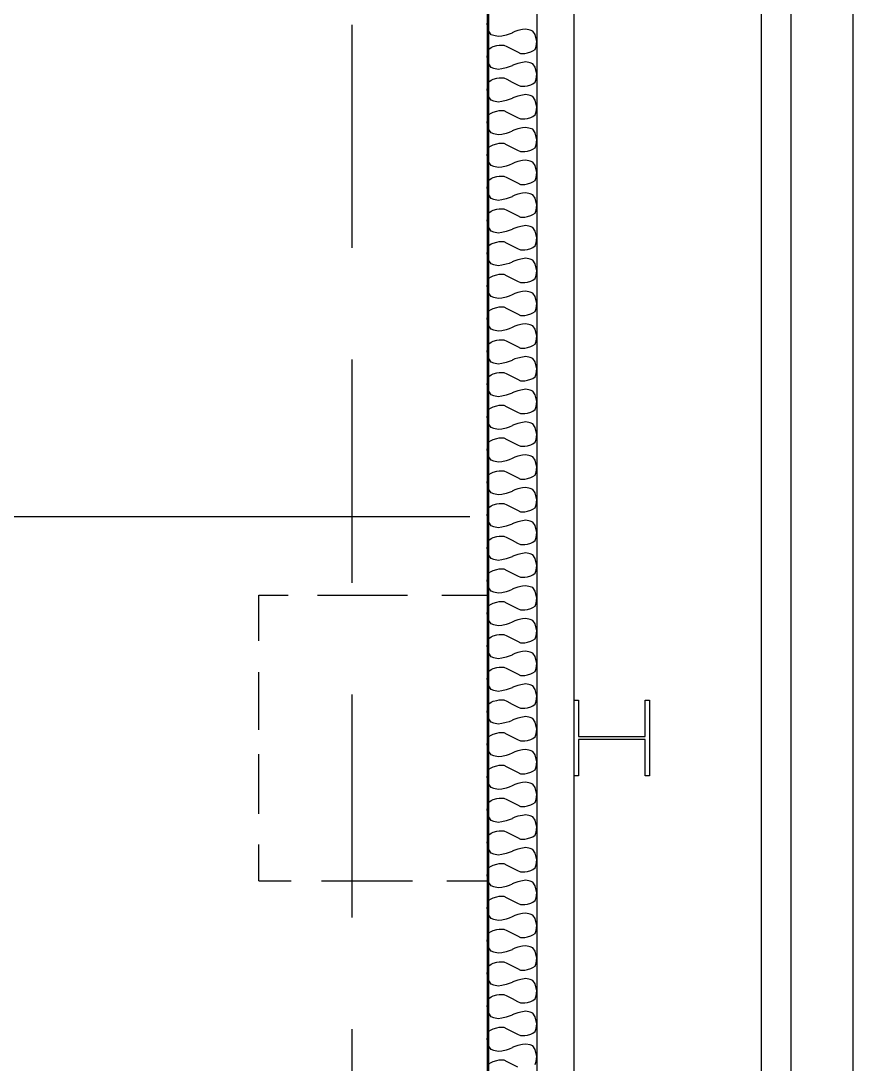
# Model space of a CAD drawing. Header units: millimetres. Extents: x -68474 to 336725, y -113450 to 40976.
# Drawn here: x 112282 to 113961, y -64157 to -62054 of the extents above; entities that cross this region are included whole.
import ezdxf

# ---------------------------------------------------------------- set-up
doc = ezdxf.new("R2010")
doc.units = ezdxf.units.MM
doc.header["$LTSCALE"] = 900
doc.linetypes.add('s5152a$0$DASHED', pattern=[0.75, 0.5, -0.25])
for name, color, linetype in [('s5152a$0$7', 7, 'Continuous'), ('s5152a$0$CLADDING', 1, 'Continuous'), ('s5152a$0$ELE', 13, 'Continuous'), ('s5152a$0$INNER', 4, 'Continuous'), ('s5152a$0$MGI-HAT', 7, 'Continuous'), ('s5152a$0$ST-POST', 5, 'Continuous'), ('s5152a$0$STEP', 15, 'Continuous')]:
    doc.layers.add(name, color=color, linetype=linetype)

msp = doc.modelspace()

# ---------------------------------------------------------------- linework, layer by layer
at = {"linetype": 's5152a$0$DASHED'}
msp.add_line((112950.1, -65886.9), (112950.1, -57749.9), dxfattribs=at)
at = {"layer": 's5152a$0$7', "color": 10, "linetype": 'Continuous'}
msp.add_line((97900, -63053.2), (113187.72265, -63053.2), dxfattribs=at)
at = {"layer": 's5152a$0$CLADDING'}
for p, q in [((113222.6, -58172.4), (113222.6, -65886.9)), ((113222.6, -58172.4), (113222.6, -65886.9)), ((113322.6, -58272.4), (113322.6, -65886.9)), ((113322.6, -58272.4), (113322.6, -65886.9))]:
    msp.add_line(p, q, dxfattribs=at)
at = {"layer": 's5152a$0$ELE'}
for p, q in [((113397.6, -65865.42956), (113397.6, -58347.4)), ((113397.6, -65865.42956), (113397.6, -58347.4)), ((112762.1, -63211.9), (112820.76967, -63211.9)), ((112762.1, -63304.01983), (112762.1, -63211.9)), ((112879.99303, -63211.9), (113061.74754, -63211.9)), ((113131.1821, -63211.9), (113222.6, -63211.9)), ((112762.1, -63483.61662), (112762.1, -63367.28689)), ((112762.1, -63653.00904), (112762.1, -63532.59751)), ((112762.1, -63787.9), (112762.1, -63714.2351)), ((112762.1, -63787.9), (112826.89615, -63787.9)), ((112888.16187, -63787.9), (113071.95845, -63787.9)), ((113141.39301, -63787.9), (113222.6, -63787.9))]:
    msp.add_line(p, q, dxfattribs=at)
at = {"layer": 's5152a$0$INNER'}
for points in [[(113272.6, -62078.56353), (113266.75883, -62080.9), (113260.75883, -62082.9), (113251.75883, -62084.9), (113244.75883, -62085.9), (113235.75883, -62083.9), (113230.75883, -62081.9), (113225.75883, -62074.9), (113222.75883, -62060.9), (113223.75883, -62050.9)], [(113272.6, -62144.56353), (113266.75883, -62146.9), (113260.75883, -62148.9), (113251.75883, -62150.9), (113244.75883, -62151.9), (113235.75883, -62149.9), (113230.75883, -62147.9), (113225.75883, -62140.9), (113222.75883, -62126.9), (113223.75883, -62116.9), (113225.75883, -62110.9), (113230.75883, -62107.9), (113234.75883, -62105.9), (113241.75883, -62103.9), (113246.75883, -62102.9), (113251.75883, -62102.9), (113255.75883, -62102.9), (113261.75883, -62105.9), (113272.6, -62111.32059), (113283.44117, -62116.74117), (113289.44117, -62119.74117), (113293.44117, -62119.74117), (113298.44117, -62119.74117), (113303.44117, -62118.74117), (113310.44117, -62116.74117), (113314.44117, -62114.74117), (113319.44117, -62111.74117), (113321.44117, -62105.74117), (113322.44117, -62095.74117), (113319.44117, -62081.74117), (113314.44117, -62074.74117), (113309.44117, -62072.74117), (113300.44117, -62070.74117), (113293.44117, -62071.74117), (113284.44117, -62073.74117), (113278.44117, -62075.74117), (113272.6, -62078.07764)], [(113272.6, -62210.56353), (113266.75883, -62212.9), (113260.75883, -62214.9), (113251.75883, -62216.9), (113244.75883, -62217.9), (113235.75883, -62215.9), (113230.75883, -62213.9), (113225.75883, -62206.9), (113222.75883, -62192.9), (113223.75883, -62182.9), (113225.75883, -62176.9), (113230.75883, -62173.9), (113234.75883, -62171.9), (113241.75883, -62169.9), (113246.75883, -62168.9), (113251.75883, -62168.9), (113255.75883, -62168.9), (113261.75883, -62171.9), (113272.6, -62177.32059), (113283.44117, -62182.74117), (113289.44117, -62185.74117), (113293.44117, -62185.74117), (113298.44117, -62185.74117), (113303.44117, -62184.74117), (113310.44117, -62182.74117), (113314.44117, -62180.74117), (113319.44117, -62177.74117), (113321.44117, -62171.74117), (113322.44117, -62161.74117), (113319.44117, -62147.74117), (113314.44117, -62140.74117), (113309.44117, -62138.74117), (113300.44117, -62136.74117), (113293.44117, -62137.74117), (113284.44117, -62139.74117), (113278.44117, -62141.74117), (113272.6, -62144.07764)], [(113272.6, -62276.56353), (113266.75883, -62278.9), (113260.75883, -62280.9), (113251.75883, -62282.9), (113244.75883, -62283.9), (113235.75883, -62281.9), (113230.75883, -62279.9), (113225.75883, -62272.9), (113222.75883, -62258.9), (113223.75883, -62248.9), (113225.75883, -62242.9), (113230.75883, -62239.9), (113234.75883, -62237.9), (113241.75883, -62235.9), (113246.75883, -62234.9), (113251.75883, -62234.9), (113255.75883, -62234.9), (113261.75883, -62237.9), (113272.6, -62243.32059), (113283.44117, -62248.74117), (113289.44117, -62251.74117), (113293.44117, -62251.74117), (113298.44117, -62251.74117), (113303.44117, -62250.74117), (113310.44117, -62248.74117), (113314.44117, -62246.74117), (113319.44117, -62243.74117), (113321.44117, -62237.74117), (113322.44117, -62227.74117), (113319.44117, -62213.74117), (113314.44117, -62206.74117), (113309.44117, -62204.74117), (113300.44117, -62202.74117), (113293.44117, -62203.74117), (113284.44117, -62205.74117), (113278.44117, -62207.74117), (113272.6, -62210.07764)], [(113272.6, -62342.56353), (113266.75883, -62344.9), (113260.75883, -62346.9), (113251.75883, -62348.9), (113244.75883, -62349.9), (113235.75883, -62347.9), (113230.75883, -62345.9), (113225.75883, -62338.9), (113222.75883, -62324.9), (113223.75883, -62314.9), (113225.75883, -62308.9), (113230.75883, -62305.9), (113234.75883, -62303.9), (113241.75883, -62301.9), (113246.75883, -62300.9), (113251.75883, -62300.9), (113255.75883, -62300.9), (113261.75883, -62303.9), (113272.6, -62309.32059), (113283.44117, -62314.74117), (113289.44117, -62317.74117), (113293.44117, -62317.74117), (113298.44117, -62317.74117), (113303.44117, -62316.74117), (113310.44117, -62314.74117), (113314.44117, -62312.74117), (113319.44117, -62309.74117), (113321.44117, -62303.74117), (113322.44117, -62293.74117), (113319.44117, -62279.74117), (113314.44117, -62272.74117), (113309.44117, -62270.74117), (113300.44117, -62268.74117), (113293.44117, -62269.74117), (113284.44117, -62271.74117), (113278.44117, -62273.74117), (113272.6, -62276.07764)], [(113272.6, -62408.56353), (113266.75883, -62410.9), (113260.75883, -62412.9), (113251.75883, -62414.9), (113244.75883, -62415.9), (113235.75883, -62413.9), (113230.75883, -62411.9), (113225.75883, -62404.9), (113222.75883, -62390.9), (113223.75883, -62380.9), (113225.75883, -62374.9), (113230.75883, -62371.9), (113234.75883, -62369.9), (113241.75883, -62367.9), (113246.75883, -62366.9), (113251.75883, -62366.9), (113255.75883, -62366.9), (113261.75883, -62369.9), (113272.6, -62375.32059), (113283.44117, -62380.74117), (113289.44117, -62383.74117), (113293.44117, -62383.74117), (113298.44117, -62383.74117), (113303.44117, -62382.74117), (113310.44117, -62380.74117), (113314.44117, -62378.74117), (113319.44117, -62375.74117), (113321.44117, -62369.74117), (113322.44117, -62359.74117), (113319.44117, -62345.74117), (113314.44117, -62338.74117), (113309.44117, -62336.74117), (113300.44117, -62334.74117), (113293.44117, -62335.74117), (113284.44117, -62337.74117), (113278.44117, -62339.74117), (113272.6, -62342.07764)], [(113272.6, -62474.56353), (113266.75883, -62476.9), (113260.75883, -62478.9), (113251.75883, -62480.9), (113244.75883, -62481.9), (113235.75883, -62479.9), (113230.75883, -62477.9), (113225.75883, -62470.9), (113222.75883, -62456.9), (113223.75883, -62446.9), (113225.75883, -62440.9), (113230.75883, -62437.9), (113234.75883, -62435.9), (113241.75883, -62433.9), (113246.75883, -62432.9), (113251.75883, -62432.9), (113255.75883, -62432.9), (113261.75883, -62435.9), (113272.6, -62441.32059), (113283.44117, -62446.74117), (113289.44117, -62449.74117), (113293.44117, -62449.74117), (113298.44117, -62449.74117), (113303.44117, -62448.74117), (113310.44117, -62446.74117), (113314.44117, -62444.74117), (113319.44117, -62441.74117), (113321.44117, -62435.74117), (113322.44117, -62425.74117), (113319.44117, -62411.74117), (113314.44117, -62404.74117), (113309.44117, -62402.74117), (113300.44117, -62400.74117), (113293.44117, -62401.74117), (113284.44117, -62403.74117), (113278.44117, -62405.74117), (113272.6, -62408.07764)], [(113272.6, -62540.56353), (113266.75883, -62542.9), (113260.75883, -62544.9), (113251.75883, -62546.9), (113244.75883, -62547.9), (113235.75883, -62545.9), (113230.75883, -62543.9), (113225.75883, -62536.9), (113222.75883, -62522.9), (113223.75883, -62512.9), (113225.75883, -62506.9), (113230.75883, -62503.9), (113234.75883, -62501.9), (113241.75883, -62499.9), (113246.75883, -62498.9), (113251.75883, -62498.9), (113255.75883, -62498.9), (113261.75883, -62501.9), (113272.6, -62507.32059), (113283.44117, -62512.74117), (113289.44117, -62515.74117), (113293.44117, -62515.74117), (113298.44117, -62515.74117), (113303.44117, -62514.74117), (113310.44117, -62512.74117), (113314.44117, -62510.74117), (113319.44117, -62507.74117), (113321.44117, -62501.74117), (113322.44117, -62491.74117), (113319.44117, -62477.74117), (113314.44117, -62470.74117), (113309.44117, -62468.74117), (113300.44117, -62466.74117), (113293.44117, -62467.74117), (113284.44117, -62469.74117), (113278.44117, -62471.74117), (113272.6, -62474.07764)], [(113272.6, -62606.56353), (113266.75883, -62608.9), (113260.75883, -62610.9), (113251.75883, -62612.9), (113244.75883, -62613.9), (113235.75883, -62611.9), (113230.75883, -62609.9), (113225.75883, -62602.9), (113222.75883, -62588.9), (113223.75883, -62578.9), (113225.75883, -62572.9), (113230.75883, -62569.9), (113234.75883, -62567.9), (113241.75883, -62565.9), (113246.75883, -62564.9), (113251.75883, -62564.9), (113255.75883, -62564.9), (113261.75883, -62567.9), (113272.6, -62573.32059), (113283.44117, -62578.74117), (113289.44117, -62581.74117), (113293.44117, -62581.74117), (113298.44117, -62581.74117), (113303.44117, -62580.74117), (113310.44117, -62578.74117), (113314.44117, -62576.74117), (113319.44117, -62573.74117), (113321.44117, -62567.74117), (113322.44117, -62557.74117), (113319.44117, -62543.74117), (113314.44117, -62536.74117), (113309.44117, -62534.74117), (113300.44117, -62532.74117), (113293.44117, -62533.74117), (113284.44117, -62535.74117), (113278.44117, -62537.74117), (113272.6, -62540.07764)], [(113272.6, -62672.56353), (113266.75883, -62674.9), (113260.75883, -62676.9), (113251.75883, -62678.9), (113244.75883, -62679.9), (113235.75883, -62677.9), (113230.75883, -62675.9), (113225.75883, -62668.9), (113222.75883, -62654.9), (113223.75883, -62644.9), (113225.75883, -62638.9), (113230.75883, -62635.9), (113234.75883, -62633.9), (113241.75883, -62631.9), (113246.75883, -62630.9), (113251.75883, -62630.9), (113255.75883, -62630.9), (113261.75883, -62633.9), (113272.6, -62639.32059), (113283.44117, -62644.74117), (113289.44117, -62647.74117), (113293.44117, -62647.74117), (113298.44117, -62647.74117), (113303.44117, -62646.74117), (113310.44117, -62644.74117), (113314.44117, -62642.74117), (113319.44117, -62639.74117), (113321.44117, -62633.74117), (113322.44117, -62623.74117), (113319.44117, -62609.74117), (113314.44117, -62602.74117), (113309.44117, -62600.74117), (113300.44117, -62598.74117), (113293.44117, -62599.74117), (113284.44117, -62601.74117), (113278.44117, -62603.74117), (113272.6, -62606.07764)], [(113272.6, -62738.56353), (113266.75883, -62740.9), (113260.75883, -62742.9), (113251.75883, -62744.9), (113244.75883, -62745.9), (113235.75883, -62743.9), (113230.75883, -62741.9), (113225.75883, -62734.9), (113222.75883, -62720.9), (113223.75883, -62710.9), (113225.75883, -62704.9), (113230.75883, -62701.9), (113234.75883, -62699.9), (113241.75883, -62697.9), (113246.75883, -62696.9), (113251.75883, -62696.9), (113255.75883, -62696.9), (113261.75883, -62699.9), (113272.6, -62705.32059), (113283.44117, -62710.74117), (113289.44117, -62713.74117), (113293.44117, -62713.74117), (113298.44117, -62713.74117), (113303.44117, -62712.74117), (113310.44117, -62710.74117), (113314.44117, -62708.74117), (113319.44117, -62705.74117), (113321.44117, -62699.74117), (113322.44117, -62689.74117), (113319.44117, -62675.74117), (113314.44117, -62668.74117), (113309.44117, -62666.74117), (113300.44117, -62664.74117), (113293.44117, -62665.74117), (113284.44117, -62667.74117), (113278.44117, -62669.74117), (113272.6, -62672.07764)], [(113272.6, -62804.56353), (113266.75883, -62806.9), (113260.75883, -62808.9), (113251.75883, -62810.9), (113244.75883, -62811.9), (113235.75883, -62809.9), (113230.75883, -62807.9), (113225.75883, -62800.9), (113222.75883, -62786.9), (113223.75883, -62776.9), (113225.75883, -62770.9), (113230.75883, -62767.9), (113234.75883, -62765.9), (113241.75883, -62763.9), (113246.75883, -62762.9), (113251.75883, -62762.9), (113255.75883, -62762.9), (113261.75883, -62765.9), (113272.6, -62771.32059), (113283.44117, -62776.74117), (113289.44117, -62779.74117), (113293.44117, -62779.74117), (113298.44117, -62779.74117), (113303.44117, -62778.74117), (113310.44117, -62776.74117), (113314.44117, -62774.74117), (113319.44117, -62771.74117), (113321.44117, -62765.74117), (113322.44117, -62755.74117), (113319.44117, -62741.74117), (113314.44117, -62734.74117), (113309.44117, -62732.74117), (113300.44117, -62730.74117), (113293.44117, -62731.74117), (113284.44117, -62733.74117), (113278.44117, -62735.74117), (113272.6, -62738.07764)], [(113272.6, -62870.56353), (113266.75883, -62872.9), (113260.75883, -62874.9), (113251.75883, -62876.9), (113244.75883, -62877.9), (113235.75883, -62875.9), (113230.75883, -62873.9), (113225.75883, -62866.9), (113222.75883, -62852.9), (113223.75883, -62842.9), (113225.75883, -62836.9), (113230.75883, -62833.9), (113234.75883, -62831.9), (113241.75883, -62829.9), (113246.75883, -62828.9), (113251.75883, -62828.9), (113255.75883, -62828.9), (113261.75883, -62831.9), (113272.6, -62837.32059), (113283.44117, -62842.74117), (113289.44117, -62845.74117), (113293.44117, -62845.74117), (113298.44117, -62845.74117), (113303.44117, -62844.74117), (113310.44117, -62842.74117), (113314.44117, -62840.74117), (113319.44117, -62837.74117), (113321.44117, -62831.74117), (113322.44117, -62821.74117), (113319.44117, -62807.74117), (113314.44117, -62800.74117), (113309.44117, -62798.74117), (113300.44117, -62796.74117), (113293.44117, -62797.74117), (113284.44117, -62799.74117), (113278.44117, -62801.74117), (113272.6, -62804.07764)], [(113272.6, -62936.56353), (113266.75883, -62938.9), (113260.75883, -62940.9), (113251.75883, -62942.9), (113244.75883, -62943.9), (113235.75883, -62941.9), (113230.75883, -62939.9), (113225.75883, -62932.9), (113222.75883, -62918.9), (113223.75883, -62908.9), (113225.75883, -62902.9), (113230.75883, -62899.9), (113234.75883, -62897.9), (113241.75883, -62895.9), (113246.75883, -62894.9), (113251.75883, -62894.9), (113255.75883, -62894.9), (113261.75883, -62897.9), (113272.6, -62903.32059), (113283.44117, -62908.74117), (113289.44117, -62911.74117), (113293.44117, -62911.74117), (113298.44117, -62911.74117), (113303.44117, -62910.74117), (113310.44117, -62908.74117), (113314.44117, -62906.74117), (113319.44117, -62903.74117), (113321.44117, -62897.74117), (113322.44117, -62887.74117), (113319.44117, -62873.74117), (113314.44117, -62866.74117), (113309.44117, -62864.74117), (113300.44117, -62862.74117), (113293.44117, -62863.74117), (113284.44117, -62865.74117), (113278.44117, -62867.74117), (113272.6, -62870.07764)], [(113272.6, -63002.56353), (113266.75883, -63004.9), (113260.75883, -63006.9), (113251.75883, -63008.9), (113244.75883, -63009.9), (113235.75883, -63007.9), (113230.75883, -63005.9), (113225.75883, -62998.9), (113222.75883, -62984.9), (113223.75883, -62974.9), (113225.75883, -62968.9), (113230.75883, -62965.9), (113234.75883, -62963.9), (113241.75883, -62961.9), (113246.75883, -62960.9), (113251.75883, -62960.9), (113255.75883, -62960.9), (113261.75883, -62963.9), (113272.6, -62969.32059), (113283.44117, -62974.74117), (113289.44117, -62977.74117), (113293.44117, -62977.74117), (113298.44117, -62977.74117), (113303.44117, -62976.74117), (113310.44117, -62974.74117), (113314.44117, -62972.74117), (113319.44117, -62969.74117), (113321.44117, -62963.74117), (113322.44117, -62953.74117), (113319.44117, -62939.74117), (113314.44117, -62932.74117), (113309.44117, -62930.74117), (113300.44117, -62928.74117), (113293.44117, -62929.74117), (113284.44117, -62931.74117), (113278.44117, -62933.74117), (113272.6, -62936.07764)], [(113272.6, -63068.56353), (113266.75883, -63070.9), (113260.75883, -63072.9), (113251.75883, -63074.9), (113244.75883, -63075.9), (113235.75883, -63073.9), (113230.75883, -63071.9), (113225.75883, -63064.9), (113222.75883, -63050.9), (113223.75883, -63040.9), (113225.75883, -63034.9), (113230.75883, -63031.9), (113234.75883, -63029.9), (113241.75883, -63027.9), (113246.75883, -63026.9), (113251.75883, -63026.9), (113255.75883, -63026.9), (113261.75883, -63029.9), (113272.6, -63035.32059), (113283.44117, -63040.74117), (113289.44117, -63043.74117), (113293.44117, -63043.74117), (113298.44117, -63043.74117), (113303.44117, -63042.74117), (113310.44117, -63040.74117), (113314.44117, -63038.74117), (113319.44117, -63035.74117), (113321.44117, -63029.74117), (113322.44117, -63019.74117), (113319.44117, -63005.74117), (113314.44117, -62998.74117), (113309.44117, -62996.74117), (113300.44117, -62994.74117), (113293.44117, -62995.74117), (113284.44117, -62997.74117), (113278.44117, -62999.74117), (113272.6, -63002.07764)], [(113272.6, -63134.56353), (113266.75883, -63136.9), (113260.75883, -63138.9), (113251.75883, -63140.9), (113244.75883, -63141.9), (113235.75883, -63139.9), (113230.75883, -63137.9), (113225.75883, -63130.9), (113222.75883, -63116.9), (113223.75883, -63106.9), (113225.75883, -63100.9), (113230.75883, -63097.9), (113234.75883, -63095.9), (113241.75883, -63093.9), (113246.75883, -63092.9), (113251.75883, -63092.9), (113255.75883, -63092.9), (113261.75883, -63095.9), (113272.6, -63101.32059), (113283.44117, -63106.74117), (113289.44117, -63109.74117), (113293.44117, -63109.74117), (113298.44117, -63109.74117), (113303.44117, -63108.74117), (113310.44117, -63106.74117), (113314.44117, -63104.74117), (113319.44117, -63101.74117), (113321.44117, -63095.74117), (113322.44117, -63085.74117), (113319.44117, -63071.74117), (113314.44117, -63064.74117), (113309.44117, -63062.74117), (113300.44117, -63060.74117), (113293.44117, -63061.74117), (113284.44117, -63063.74117), (113278.44117, -63065.74117), (113272.6, -63068.07764)], [(113272.6, -63200.56353), (113266.75883, -63202.9), (113260.75883, -63204.9), (113251.75883, -63206.9), (113244.75883, -63207.9), (113235.75883, -63205.9), (113230.75883, -63203.9), (113225.75883, -63196.9), (113222.75883, -63182.9), (113223.75883, -63172.9), (113225.75883, -63166.9), (113230.75883, -63163.9), (113234.75883, -63161.9), (113241.75883, -63159.9), (113246.75883, -63158.9), (113251.75883, -63158.9), (113255.75883, -63158.9), (113261.75883, -63161.9), (113272.6, -63167.32059), (113283.44117, -63172.74117), (113289.44117, -63175.74117), (113293.44117, -63175.74117), (113298.44117, -63175.74117), (113303.44117, -63174.74117), (113310.44117, -63172.74117), (113314.44117, -63170.74117), (113319.44117, -63167.74117), (113321.44117, -63161.74117), (113322.44117, -63151.74117), (113319.44117, -63137.74117), (113314.44117, -63130.74117), (113309.44117, -63128.74117), (113300.44117, -63126.74117), (113293.44117, -63127.74117), (113284.44117, -63129.74117), (113278.44117, -63131.74117), (113272.6, -63134.07764)], [(113272.6, -63266.56353), (113266.75883, -63268.9), (113260.75883, -63270.9), (113251.75883, -63272.9), (113244.75883, -63273.9), (113235.75883, -63271.9), (113230.75883, -63269.9), (113225.75883, -63262.9), (113222.75883, -63248.9), (113223.75883, -63238.9), (113225.75883, -63232.9), (113230.75883, -63229.9), (113234.75883, -63227.9), (113241.75883, -63225.9), (113246.75883, -63224.9), (113251.75883, -63224.9), (113255.75883, -63224.9), (113261.75883, -63227.9), (113272.6, -63233.32059), (113283.44117, -63238.74117), (113289.44117, -63241.74117), (113293.44117, -63241.74117), (113298.44117, -63241.74117), (113303.44117, -63240.74117), (113310.44117, -63238.74117), (113314.44117, -63236.74117), (113319.44117, -63233.74117), (113321.44117, -63227.74117), (113322.44117, -63217.74117), (113319.44117, -63203.74117), (113314.44117, -63196.74117), (113309.44117, -63194.74117), (113300.44117, -63192.74117), (113293.44117, -63193.74117), (113284.44117, -63195.74117), (113278.44117, -63197.74117), (113272.6, -63200.07764)], [(113272.6, -63332.56353), (113266.75883, -63334.9), (113260.75883, -63336.9), (113251.75883, -63338.9), (113244.75883, -63339.9), (113235.75883, -63337.9), (113230.75883, -63335.9), (113225.75883, -63328.9), (113222.75883, -63314.9), (113223.75883, -63304.9), (113225.75883, -63298.9), (113230.75883, -63295.9), (113234.75883, -63293.9), (113241.75883, -63291.9), (113246.75883, -63290.9), (113251.75883, -63290.9), (113255.75883, -63290.9), (113261.75883, -63293.9), (113272.6, -63299.32059), (113283.44117, -63304.74117), (113289.44117, -63307.74117), (113293.44117, -63307.74117), (113298.44117, -63307.74117), (113303.44117, -63306.74117), (113310.44117, -63304.74117), (113314.44117, -63302.74117), (113319.44117, -63299.74117), (113321.44117, -63293.74117), (113322.44117, -63283.74117), (113319.44117, -63269.74117), (113314.44117, -63262.74117), (113309.44117, -63260.74117), (113300.44117, -63258.74117), (113293.44117, -63259.74117), (113284.44117, -63261.74117), (113278.44117, -63263.74117), (113272.6, -63266.07764)], [(113272.6, -63398.56353), (113266.75883, -63400.9), (113260.75883, -63402.9), (113251.75883, -63404.9), (113244.75883, -63405.9), (113235.75883, -63403.9), (113230.75883, -63401.9), (113225.75883, -63394.9), (113222.75883, -63380.9), (113223.75883, -63370.9), (113225.75883, -63364.9), (113230.75883, -63361.9), (113234.75883, -63359.9), (113241.75883, -63357.9), (113246.75883, -63356.9), (113251.75883, -63356.9), (113255.75883, -63356.9), (113261.75883, -63359.9), (113272.6, -63365.32059), (113283.44117, -63370.74117), (113289.44117, -63373.74117), (113293.44117, -63373.74117), (113298.44117, -63373.74117), (113303.44117, -63372.74117), (113310.44117, -63370.74117), (113314.44117, -63368.74117), (113319.44117, -63365.74117), (113321.44117, -63359.74117), (113322.44117, -63349.74117), (113319.44117, -63335.74117), (113314.44117, -63328.74117), (113309.44117, -63326.74117), (113300.44117, -63324.74117), (113293.44117, -63325.74117), (113284.44117, -63327.74117), (113278.44117, -63329.74117), (113272.6, -63332.07764)], [(113272.6, -63464.56353), (113266.75883, -63466.9), (113260.75883, -63468.9), (113251.75883, -63470.9), (113244.75883, -63471.9), (113235.75883, -63469.9), (113230.75883, -63467.9), (113225.75883, -63460.9), (113222.75883, -63446.9), (113223.75883, -63436.9), (113225.75883, -63430.9), (113230.75883, -63427.9), (113234.75883, -63425.9), (113241.75883, -63423.9), (113246.75883, -63422.9), (113251.75883, -63422.9), (113255.75883, -63422.9), (113261.75883, -63425.9), (113272.6, -63431.32059), (113283.44117, -63436.74117), (113289.44117, -63439.74117), (113293.44117, -63439.74117), (113298.44117, -63439.74117), (113303.44117, -63438.74117), (113310.44117, -63436.74117), (113314.44117, -63434.74117), (113319.44117, -63431.74117), (113321.44117, -63425.74117), (113322.44117, -63415.74117), (113319.44117, -63401.74117), (113314.44117, -63394.74117), (113309.44117, -63392.74117), (113300.44117, -63390.74117), (113293.44117, -63391.74117), (113284.44117, -63393.74117), (113278.44117, -63395.74117), (113272.6, -63398.07764)], [(113272.6, -63530.56353), (113266.75883, -63532.9), (113260.75883, -63534.9), (113251.75883, -63536.9), (113244.75883, -63537.9), (113235.75883, -63535.9), (113230.75883, -63533.9), (113225.75883, -63526.9), (113222.75883, -63512.9), (113223.75883, -63502.9), (113225.75883, -63496.9), (113230.75883, -63493.9), (113234.75883, -63491.9), (113241.75883, -63489.9), (113246.75883, -63488.9), (113251.75883, -63488.9), (113255.75883, -63488.9), (113261.75883, -63491.9), (113272.6, -63497.32059), (113283.44117, -63502.74117), (113289.44117, -63505.74117), (113293.44117, -63505.74117), (113298.44117, -63505.74117), (113303.44117, -63504.74117), (113310.44117, -63502.74117), (113314.44117, -63500.74117), (113319.44117, -63497.74117), (113321.44117, -63491.74117), (113322.44117, -63481.74117), (113319.44117, -63467.74117), (113314.44117, -63460.74117), (113309.44117, -63458.74117), (113300.44117, -63456.74117), (113293.44117, -63457.74117), (113284.44117, -63459.74117), (113278.44117, -63461.74117), (113272.6, -63464.07764)], [(113272.6, -63596.56353), (113266.75883, -63598.9), (113260.75883, -63600.9), (113251.75883, -63602.9), (113244.75883, -63603.9), (113235.75883, -63601.9), (113230.75883, -63599.9), (113225.75883, -63592.9), (113222.75883, -63578.9), (113223.75883, -63568.9), (113225.75883, -63562.9), (113230.75883, -63559.9), (113234.75883, -63557.9), (113241.75883, -63555.9), (113246.75883, -63554.9), (113251.75883, -63554.9), (113255.75883, -63554.9), (113261.75883, -63557.9), (113272.6, -63563.32059), (113283.44117, -63568.74117), (113289.44117, -63571.74117), (113293.44117, -63571.74117), (113298.44117, -63571.74117), (113303.44117, -63570.74117), (113310.44117, -63568.74117), (113314.44117, -63566.74117), (113319.44117, -63563.74117), (113321.44117, -63557.74117), (113322.44117, -63547.74117), (113319.44117, -63533.74117), (113314.44117, -63526.74117), (113309.44117, -63524.74117), (113300.44117, -63522.74117), (113293.44117, -63523.74117), (113284.44117, -63525.74117), (113278.44117, -63527.74117), (113272.6, -63530.07764)], [(113272.6, -63662.56353), (113266.75883, -63664.9), (113260.75883, -63666.9), (113251.75883, -63668.9), (113244.75883, -63669.9), (113235.75883, -63667.9), (113230.75883, -63665.9), (113225.75883, -63658.9), (113222.75883, -63644.9), (113223.75883, -63634.9), (113225.75883, -63628.9), (113230.75883, -63625.9), (113234.75883, -63623.9), (113241.75883, -63621.9), (113246.75883, -63620.9), (113251.75883, -63620.9), (113255.75883, -63620.9), (113261.75883, -63623.9), (113272.6, -63629.32059), (113283.44117, -63634.74117), (113289.44117, -63637.74117), (113293.44117, -63637.74117), (113298.44117, -63637.74117), (113303.44117, -63636.74117), (113310.44117, -63634.74117), (113314.44117, -63632.74117), (113319.44117, -63629.74117), (113321.44117, -63623.74117), (113322.44117, -63613.74117), (113319.44117, -63599.74117), (113314.44117, -63592.74117), (113309.44117, -63590.74117), (113300.44117, -63588.74117), (113293.44117, -63589.74117), (113284.44117, -63591.74117), (113278.44117, -63593.74117), (113272.6, -63596.07764)], [(113272.6, -63728.56353), (113266.75883, -63730.9), (113260.75883, -63732.9), (113251.75883, -63734.9), (113244.75883, -63735.9), (113235.75883, -63733.9), (113230.75883, -63731.9), (113225.75883, -63724.9), (113222.75883, -63710.9), (113223.75883, -63700.9), (113225.75883, -63694.9), (113230.75883, -63691.9), (113234.75883, -63689.9), (113241.75883, -63687.9), (113246.75883, -63686.9), (113251.75883, -63686.9), (113255.75883, -63686.9), (113261.75883, -63689.9), (113272.6, -63695.32059), (113283.44117, -63700.74117), (113289.44117, -63703.74117), (113293.44117, -63703.74117), (113298.44117, -63703.74117), (113303.44117, -63702.74117), (113310.44117, -63700.74117), (113314.44117, -63698.74117), (113319.44117, -63695.74117), (113321.44117, -63689.74117), (113322.44117, -63679.74117), (113319.44117, -63665.74117), (113314.44117, -63658.74117), (113309.44117, -63656.74117), (113300.44117, -63654.74117), (113293.44117, -63655.74117), (113284.44117, -63657.74117), (113278.44117, -63659.74117), (113272.6, -63662.07764)], [(113272.6, -63794.56353), (113266.75883, -63796.9), (113260.75883, -63798.9), (113251.75883, -63800.9), (113244.75883, -63801.9), (113235.75883, -63799.9), (113230.75883, -63797.9), (113225.75883, -63790.9), (113222.75883, -63776.9), (113223.75883, -63766.9), (113225.75883, -63760.9), (113230.75883, -63757.9), (113234.75883, -63755.9), (113241.75883, -63753.9), (113246.75883, -63752.9), (113251.75883, -63752.9), (113255.75883, -63752.9), (113261.75883, -63755.9), (113272.6, -63761.32059), (113283.44117, -63766.74117), (113289.44117, -63769.74117), (113293.44117, -63769.74117), (113298.44117, -63769.74117), (113303.44117, -63768.74117), (113310.44117, -63766.74117), (113314.44117, -63764.74117), (113319.44117, -63761.74117), (113321.44117, -63755.74117), (113322.44117, -63745.74117), (113319.44117, -63731.74117), (113314.44117, -63724.74117), (113309.44117, -63722.74117), (113300.44117, -63720.74117), (113293.44117, -63721.74117), (113284.44117, -63723.74117), (113278.44117, -63725.74117), (113272.6, -63728.07764)], [(113272.6, -63860.56353), (113266.75883, -63862.9), (113260.75883, -63864.9), (113251.75883, -63866.9), (113244.75883, -63867.9), (113235.75883, -63865.9), (113230.75883, -63863.9), (113225.75883, -63856.9), (113222.75883, -63842.9), (113223.75883, -63832.9), (113225.75883, -63826.9), (113230.75883, -63823.9), (113234.75883, -63821.9), (113241.75883, -63819.9), (113246.75883, -63818.9), (113251.75883, -63818.9), (113255.75883, -63818.9), (113261.75883, -63821.9), (113272.6, -63827.32059), (113283.44117, -63832.74117), (113289.44117, -63835.74117), (113293.44117, -63835.74117), (113298.44117, -63835.74117), (113303.44117, -63834.74117), (113310.44117, -63832.74117), (113314.44117, -63830.74117), (113319.44117, -63827.74117), (113321.44117, -63821.74117), (113322.44117, -63811.74117), (113319.44117, -63797.74117), (113314.44117, -63790.74117), (113309.44117, -63788.74117), (113300.44117, -63786.74117), (113293.44117, -63787.74117), (113284.44117, -63789.74117), (113278.44117, -63791.74117), (113272.6, -63794.07764)], [(113272.6, -63926.56353), (113266.75883, -63928.9), (113260.75883, -63930.9), (113251.75883, -63932.9), (113244.75883, -63933.9), (113235.75883, -63931.9), (113230.75883, -63929.9), (113225.75883, -63922.9), (113222.75883, -63908.9), (113223.75883, -63898.9), (113225.75883, -63892.9), (113230.75883, -63889.9), (113234.75883, -63887.9), (113241.75883, -63885.9), (113246.75883, -63884.9), (113251.75883, -63884.9), (113255.75883, -63884.9), (113261.75883, -63887.9), (113272.6, -63893.32059), (113283.44117, -63898.74117), (113289.44117, -63901.74117), (113293.44117, -63901.74117), (113298.44117, -63901.74117), (113303.44117, -63900.74117), (113310.44117, -63898.74117), (113314.44117, -63896.74117), (113319.44117, -63893.74117), (113321.44117, -63887.74117), (113322.44117, -63877.74117), (113319.44117, -63863.74117), (113314.44117, -63856.74117), (113309.44117, -63854.74117), (113300.44117, -63852.74117), (113293.44117, -63853.74117), (113284.44117, -63855.74117), (113278.44117, -63857.74117), (113272.6, -63860.07764)], [(113272.6, -63992.56353), (113266.75883, -63994.9), (113260.75883, -63996.9), (113251.75883, -63998.9), (113244.75883, -63999.9), (113235.75883, -63997.9), (113230.75883, -63995.9), (113225.75883, -63988.9), (113222.75883, -63974.9), (113223.75883, -63964.9), (113225.75883, -63958.9), (113230.75883, -63955.9), (113234.75883, -63953.9), (113241.75883, -63951.9), (113246.75883, -63950.9), (113251.75883, -63950.9), (113255.75883, -63950.9), (113261.75883, -63953.9), (113272.6, -63959.32059), (113283.44117, -63964.74117), (113289.44117, -63967.74117), (113293.44117, -63967.74117), (113298.44117, -63967.74117), (113303.44117, -63966.74117), (113310.44117, -63964.74117), (113314.44117, -63962.74117), (113319.44117, -63959.74117), (113321.44117, -63953.74117), (113322.44117, -63943.74117), (113319.44117, -63929.74117), (113314.44117, -63922.74117), (113309.44117, -63920.74117), (113300.44117, -63918.74117), (113293.44117, -63919.74117), (113284.44117, -63921.74117), (113278.44117, -63923.74117), (113272.6, -63926.07764)], [(113272.6, -64058.56353), (113266.75883, -64060.9), (113260.75883, -64062.9), (113251.75883, -64064.9), (113244.75883, -64065.9), (113235.75883, -64063.9), (113230.75883, -64061.9), (113225.75883, -64054.9), (113222.75883, -64040.9), (113223.75883, -64030.9), (113225.75883, -64024.9), (113230.75883, -64021.9), (113234.75883, -64019.9), (113241.75883, -64017.9), (113246.75883, -64016.9), (113251.75883, -64016.9), (113255.75883, -64016.9), (113261.75883, -64019.9), (113272.6, -64025.32059), (113283.44117, -64030.74117), (113289.44117, -64033.74117), (113293.44117, -64033.74117), (113298.44117, -64033.74117), (113303.44117, -64032.74117), (113310.44117, -64030.74117), (113314.44117, -64028.74117), (113319.44117, -64025.74117), (113321.44117, -64019.74117), (113322.44117, -64009.74117), (113319.44117, -63995.74117), (113314.44117, -63988.74117), (113309.44117, -63986.74117), (113300.44117, -63984.74117), (113293.44117, -63985.74117), (113284.44117, -63987.74117), (113278.44117, -63989.74117), (113272.6, -63992.07764)], [(113272.6, -64124.56353), (113266.75883, -64126.9), (113260.75883, -64128.9), (113251.75883, -64130.9), (113244.75883, -64131.9), (113235.75883, -64129.9), (113230.75883, -64127.9), (113225.75883, -64120.9), (113222.75883, -64106.9), (113223.75883, -64096.9), (113225.75883, -64090.9), (113230.75883, -64087.9), (113234.75883, -64085.9), (113241.75883, -64083.9), (113246.75883, -64082.9), (113251.75883, -64082.9), (113255.75883, -64082.9), (113261.75883, -64085.9), (113272.6, -64091.32059), (113283.44117, -64096.74117), (113289.44117, -64099.74117), (113293.44117, -64099.74117), (113298.44117, -64099.74117), (113303.44117, -64098.74117), (113310.44117, -64096.74117), (113314.44117, -64094.74117), (113319.44117, -64091.74117), (113321.44117, -64085.74117), (113322.44117, -64075.74117), (113319.44117, -64061.74117), (113314.44117, -64054.74117), (113309.44117, -64052.74117), (113300.44117, -64050.74117), (113293.44117, -64051.74117), (113284.44117, -64053.74117), (113278.44117, -64055.74117), (113272.6, -64058.07764)], [(113319.44117, -64157.74117), (113321.44117, -64151.74117), (113322.44117, -64141.74117), (113319.44117, -64127.74117), (113314.44117, -64120.74117), (113309.44117, -64118.74117), (113300.44117, -64116.74117), (113293.44117, -64117.74117), (113284.44117, -64119.74117), (113278.44117, -64121.74117), (113272.6, -64124.07764)], [(113223.75883, -64162.9), (113225.75883, -64156.9), (113230.75883, -64153.9), (113234.75883, -64151.9), (113241.75883, -64149.9), (113246.75883, -64148.9), (113251.75883, -64148.9), (113255.75883, -64148.9), (113261.75883, -64151.9), (113272.6, -64157.32059), (113283.44117, -64162.74117)]]:
    msp.add_lwpolyline(points, dxfattribs=at)
at = {"layer": 's5152a$0$MGI-HAT', "color": 1}
for p, q in [((113835.54762, -71024.9), (113835.54762, -58724.9)), ((113960.54762, -65312.4), (113960.54762, -61137.4))]:
    msp.add_line(p, q, dxfattribs=at)
at = {"layer": 's5152a$0$ST-POST'}
msp.add_lwpolyline([(113406.61478, -63576.15), (113397.6, -63576.15), (113397.6, -63423.65), (113406.61478, -63423.65), (113406.61478, -63496.89507), (113541.08522, -63496.89507), (113541.08522, -63423.65), (113550.1, -63423.65), (113550.1, -63576.15), (113541.08522, -63576.15), (113541.08522, -63502.90493), (113406.61478, -63502.90493)], close=True, dxfattribs=at)
at = {"layer": 's5152a$0$STEP'}
for p, q in [((113225.1, -58174.9), (113225.1, -65886.9)), ((113225.1, -58174.9), (113225.1, -65886.9)), ((113775.1, -58724.9), (113775.1, -71275)), ((113775.1, -58724.9), (113775.1, -71275))]:
    msp.add_line(p, q, dxfattribs=at)

doc.saveas('drawing.dxf')
